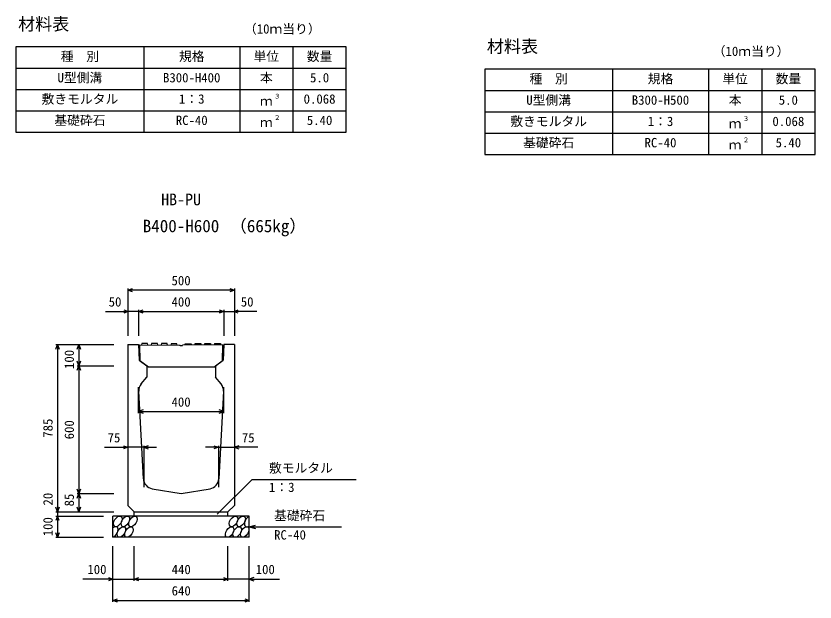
# Model space of a CAD drawing. Units: millimetres, scale not verified. Extents: x -16800 to 16800, y -5940 to 5940.
# Drawn here: x 6580 to 10330, y -212 to 2539 of the extents above; entities that cross this region are included whole.
import ezdxf
from ezdxf.enums import TextEntityAlignment as Align

# ---------------------------------------------------------------- set-up
doc = ezdxf.new("R2010")
doc.units = ezdxf.units.MM
doc.header["$LTSCALE"] = 20
for name, color, linetype, lineweight in [('0-0_DIM', 7, 'Continuous', 25), ('0-2_HATCH', 6, 'Continuous', 25), ('0-3_HYO', 3, 'Continuous', 25), ('0-4_HYO2', 4, 'Continuous', 25), ('0-5_OUTLINE', 3, 'Continuous', 25), ('0-6_TXT', 7, 'Continuous', 25)]:
    doc.layers.add(name, color=color, linetype=linetype, lineweight=lineweight)
doc.styles.add('ＭＳ ゴシック', font='')
doc.styles.get('ＭＳ ゴシック').set_extended_font_data('MS Gothic')

msp = doc.modelspace()

# ---------------------------------------------------------------- linework, layer by layer
at = {"layer": '0-0_DIM'}
for p, q in [((7104.72, 1259.19), (7104.72, 1036.69)), ((7604.72, 1251.69), (7104.72, 1251.69)), ((7604.72, 1259.19), (7604.72, 1036.69)), ((6999.72, 1151.69), (7104.72, 1151.69)), ((7154.72, 1151.69), (7104.72, 1151.69)), ((7154.72, 1159.19), (7154.72, 1036.69)), ((7154.72, 1151.69), (7554.72, 1151.69)), ((7554.72, 1159.19), (7554.72, 1036.69)), ((7554.72, 1151.69), (7604.72, 1151.69)), ((7709.72, 1151.69), (7604.72, 1151.69)), ((6767.22, 996.69), (7039.72, 996.69)), ((6774.72, 996.69), (6774.72, 211.69)), ((6874.72, 996.69), (6874.72, 896.69)), ((6867.22, 896.69), (7039.72, 896.69)), ((6874.72, 896.69), (6874.72, 296.69)), ((7154.72, 674.19), (7154.72, 796.69)), ((7554.72, 674.19), (7554.72, 796.69)), ((7154.72, 681.69), (7554.72, 681.69)), ((6994.72, 514.11), (7104.72, 514.11)), ((7179.72, 514.11), (7104.72, 514.11)), ((7179.72, 521.61), (7179.72, 326.69)), ((7179.72, 514.11), (7239.72, 514.11)), ((7529.72, 514.11), (7469.72, 514.11)), ((7529.72, 521.61), (7529.72, 326.69)), ((7529.72, 514.11), (7604.72, 514.11)), ((7714.72, 514.11), (7604.72, 514.11)), ((7687.74, 363.49), (7524.09, 199.84)), ((7687.74, 363.49), (8175.68, 363.49)), ((6867.22, 296.69), (7039.72, 296.69)), ((6874.72, 296.69), (6874.72, 211.69)), ((6767.22, 211.69), (7039.72, 211.69)), ((6767.22, 191.69), (6989.72, 191.69)), ((7674.72, 141.69), (7703.69, 149.45)), ((7674.72, 141.69), (8108.03, 141.69)), ((7674.72, 141.69), (7703.69, 133.92)), ((6767.22, 91.69), (6989.72, 91.69)), ((7034.72, -211.74), (7034.72, 49.62)), ((7134.72, -111.74), (7134.72, 49.62)), ((7574.72, -111.74), (7574.72, 49.62)), ((7674.72, -211.74), (7674.72, 49.62)), ((7034.72, -104.24), (6892.92, -104.24)), ((7034.72, -104.24), (7134.72, -104.24)), ((7134.72, -104.24), (7574.72, -104.24)), ((7674.72, -104.24), (7574.72, -104.24)), ((7674.72, -104.24), (7816.51, -104.24)), ((7034.72, -204.24), (7674.72, -204.24))]:
    msp.add_line(p, q, dxfattribs=at)
for points in [[(7125.86, 1243.99), (7104.72, 1251.69), (7125.86, 1259.38)], [(7583.57, 1259.38), (7604.72, 1251.69), (7583.57, 1243.99)], [(7087.8, 1145.53), (7104.72, 1151.69), (7087.8, 1157.84)], [(7175.86, 1143.99), (7154.72, 1151.69), (7175.86, 1159.38)], [(7533.57, 1159.38), (7554.72, 1151.69), (7533.57, 1143.99)], [(7621.63, 1157.84), (7604.72, 1151.69), (7621.63, 1145.53)], [(6767.02, 975.54), (6774.72, 996.69), (6782.41, 975.54)], [(6867.02, 975.54), (6874.72, 996.69), (6882.41, 975.54)], [(6882.41, 917.83), (6874.72, 896.69), (6867.02, 917.83)], [(6867.02, 875.54), (6874.72, 896.69), (6882.41, 875.54)], [(7175.86, 689.38), (7154.72, 681.69), (7175.86, 673.99)], [(7533.57, 673.99), (7554.72, 681.69), (7533.57, 689.38)], [(7083.57, 521.81), (7104.72, 514.11), (7083.57, 506.42)], [(7200.86, 521.81), (7179.72, 514.11), (7200.86, 506.42)], [(7508.57, 521.81), (7529.72, 514.11), (7508.57, 506.42)], [(7625.86, 521.81), (7604.72, 514.11), (7625.86, 506.42)], [(6882.41, 317.83), (6874.72, 296.69), (6867.02, 317.83)], [(6867.02, 275.54), (6874.72, 296.69), (6882.41, 275.54)], [(6782.41, 232.83), (6774.72, 211.69), (6767.02, 232.83)], [(6882.41, 232.83), (6874.72, 211.69), (6867.02, 232.83)], [(6782.41, 170.54), (6774.72, 191.69), (6767.02, 170.54)], [(6774.72, 211.69), (6774.72, 191.69), (6774.72, 91.69)], [(6782.41, 112.83), (6774.72, 91.69), (6767.02, 112.83)], [(7013.57, -96.55), (7034.72, -104.24), (7013.57, -111.94)], [(7155.86, -111.94), (7134.72, -104.24), (7155.86, -96.55)], [(7553.57, -96.55), (7574.72, -104.24), (7553.57, -111.94)], [(7695.86, -96.55), (7674.72, -104.24), (7695.86, -111.94)], [(7055.86, -211.94), (7034.72, -204.24), (7055.86, -196.55)], [(7653.57, -196.55), (7674.72, -204.24), (7653.57, -211.94)]]:
    msp.add_lwpolyline(points, dxfattribs=at)
at = {"layer": '0-2_HATCH'}
for p, q in [((7198.72, 995.26), (7197.22, 1001.78)), ((7244.72, 994.79), (7243.22, 1001.3)), ((7290.71, 994.32), (7289.21, 1000.83)), ((7336.71, 993.84), (7335.21, 1000.36)), ((7372.71, 993.84), (7374.21, 1000.36)), ((7418.7, 994.32), (7420.2, 1000.83)), ((7464.7, 994.79), (7466.2, 1001.3)), ((7510.7, 995.26), (7512.2, 1001.78))]:
    msp.add_line(p, q, dxfattribs=at)
for points in [[(7197.27, 1001.77), (7170.27, 1002.05), (7168.72, 995.57)], [(7243.27, 1001.3), (7216.27, 1001.58), (7214.72, 995.09)], [(7289.27, 1000.83), (7262.27, 1001.11), (7260.71, 994.62)], [(7335.26, 1000.36), (7308.26, 1000.63), (7306.71, 994.15)], [(7374.16, 1000.36), (7401.16, 1000.63), (7402.71, 994.15)], [(7420.15, 1000.83), (7447.15, 1001.11), (7448.7, 994.62)], [(7466.15, 1001.3), (7493.15, 1001.58), (7494.7, 995.09)], [(7512.15, 1001.77), (7539.15, 1002.05), (7540.7, 995.57)]]:
    msp.add_lwpolyline(points, dxfattribs=at)
for centre in [(7057.61, 166.69), (7093.08, 166.69), (7128.56, 166.69), (7600.77, 166.69), (7636.24, 166.69), (7074.49, 116.69), (7109.97, 116.69), (7582.17, 116.69), (7617.65, 116.69), (7653.12, 116.69)]:
    msp.add_ellipse(centre, major_axis=(14.54, 23.54), ratio=0.5792, dxfattribs=at)
for centre, start_param, end_param in [((7671.72, 166.69), 0.6666252, 4.1103269), ((7039.01, 116.69), 3.7419964, 7.318141)]:
    msp.add_ellipse(centre, major_axis=(14.54, 23.54), ratio=0.5792, start_param=start_param, end_param=end_param, dxfattribs=at)
at = {"layer": '0-3_HYO'}
for p, q in [((7179.72, 2393.94), (7179.72, 1993.94)), ((7629.72, 2393.94), (7629.72, 1993.94)), ((7879.72, 2393.94), (7879.72, 1993.94)), ((6579.72, 2293.94), (8129.72, 2293.94)), ((9379.72, 2288.94), (9379.72, 1888.94)), ((9829.72, 2288.94), (9829.72, 1888.94)), ((10079.72, 2288.94), (10079.72, 1888.94)), ((8779.72, 2188.94), (10329.72, 2188.94))]:
    msp.add_line(p, q, dxfattribs=at)
for points in [[(6579.72, 1993.94), (8129.72, 1993.94), (8129.72, 2393.94), (6579.72, 2393.94)], [(8779.72, 1888.94), (10329.72, 1888.94), (10329.72, 2288.94), (8779.72, 2288.94)]]:
    msp.add_lwpolyline(points, close=True, dxfattribs=at)
at = {"layer": '0-4_HYO2'}
for p, q in [((6579.72, 2193.94), (8129.72, 2193.94)), ((6579.72, 2093.94), (8129.72, 2093.94)), ((8779.72, 2088.94), (10329.72, 2088.94)), ((8779.72, 1988.94), (10329.72, 1988.94))]:
    msp.add_line(p, q, dxfattribs=at)
at = {"layer": '0-5_OUTLINE'}
for p, q in [((7104.72, 996.69), (7104.72, 241.69)), ((7159.72, 995.66), (7348.69, 993.72)), ((7159.72, 995.66), (7161.67, 920.83)), ((7350.21, 990.66), (7348.69, 993.72)), ((7359.21, 990.66), (7350.21, 990.66)), ((7359.21, 990.66), (7360.73, 993.72)), ((7549.72, 995.66), (7360.73, 993.72)), ((7549.72, 995.66), (7547.76, 920.83)), ((7554.72, 996.69), (7551.72, 923.81)), ((7604.72, 996.69), (7554.72, 996.69)), ((7604.72, 996.69), (7604.72, 241.69)), ((7201.72, 890.66), (7161.67, 920.83)), ((7507.72, 890.66), (7547.76, 920.83)), ((7515.72, 896.69), (7551.72, 923.81)), ((7193.72, 896.69), (7193.72, 843.16)), ((7507.72, 890.66), (7201.72, 890.66)), ((7515.72, 896.69), (7515.72, 843.16)), ((7167.41, 811.81), (7193.72, 843.16)), ((7542.04, 811.79), (7515.72, 843.16)), ((7177.6, 366.56), (7155.76, 777)), ((7553.67, 777), (7531.84, 366.56)), ((7219.08, 319.94), (7354.72, 296.69)), ((7354.72, 296.69), (7490.36, 319.94)), ((7134.72, 211.69), (7104.72, 241.69)), ((7574.72, 211.69), (7604.72, 241.69)), ((7674.72, 191.69), (7034.72, 191.69)), ((7034.72, 91.69), (7034.72, 191.69)), ((7134.72, 211.69), (7574.72, 211.69)), ((7134.72, 191.69), (7134.72, 211.69)), ((7574.72, 191.69), (7574.72, 211.69)), ((7674.72, 91.69), (7674.72, 191.69)), ((7674.72, 91.69), (7034.72, 91.69))]:
    msp.add_line(p, q, dxfattribs=at)
msp.add_lwpolyline([(7104.72, 996.69), (7154.72, 996.69), (7157.72, 923.69), (7193.72, 896.69)], dxfattribs=at)
for centre, start, end in [((7205.69, 779.65), 139.97152, 183.07326), ((7503.74, 779.65), 356.95522, 40), ((7227.53, 369.22), 183.04478, 260.27242), ((7481.91, 369.22), 279.72758, 356.95522)]:
    msp.add_arc(centre, 50, start, end, dxfattribs=at)

# ---------------------------------------------------------------- texts
at = {"layer": '0-0_DIM', "style": 'ＭＳ ゴシック'}
for s, p in [('500', (7309.72, 1261.69)), ('50', (7014.72, 1161.69)), ('400', (7309.72, 1161.69)), ('50', (7634.72, 1161.69)), ('400', (7309.72, 691.69)), ('75', (7009.72, 524.11)), ('75', (7639.72, 524.11)), ('敷モルタル', (7767.11, 382.23)), ('1：3', (7767.11, 291.54)), ('基礎砕石', (7791.04, 158.86)), ('RC-40', (7791.04, 68.17)), ('100', (6914.72, -94.24)), ('440', (7310.25, -94.24)), ('100', (7704.72, -94.24)), ('640', (7310.25, -194.24))]:
    msp.add_text(s, height=43.99, dxfattribs=at).set_placement(p, align=Align.BOTTOM_LEFT)
for s, p in [('100', (6864.72, 881.69)), ('785', (6764.72, 559.19)), ('600', (6864.72, 551.69)), ('20', (6764.72, 241)), ('85', (6864.72, 236.69)), ('100', (6764.72, 96.69))]:
    msp.add_text(s, height=43.99, rotation=90, dxfattribs=at).set_placement(p, align=Align.BOTTOM_LEFT)
at = {"layer": '0-6_TXT', "style": 'ＭＳ ゴシック'}
for s, height, p in [('材料表', 58.65, (6589.72, 2453.94)), ('（10ｍ当り）', 43.99, (7649.72, 2442.94)), ('材料表', 58.65, (8789.72, 2348.94)), ('（10ｍ当り）', 43.99, (9849.72, 2337.94)), ('種\u3000別', 43.99, (6789.72, 2313.94)), ('規格', 43.99, (7344.72, 2313.94)), ('単位', 43.99, (7694.72, 2313.94)), ('数量', 43.99, (7944.72, 2313.94)), ('U型側溝', 43.99, (6774.72, 2213.94)), ('B300-H400', 43.99, (7269.72, 2213.94)), ('本', 43.99, (7724.72, 2213.94)), ('5.0', 43.99, (7959.72, 2213.94)), ('種\u3000別', 43.99, (8989.72, 2208.94)), ('規格', 43.99, (9544.72, 2208.94)), ('単位', 43.99, (9894.72, 2208.94)), ('数量', 43.99, (10144.72, 2208.94)), ('敷きモルタル', 43.99, (6699.72, 2113.94)), ('1：3', 43.99, (7344.72, 2113.94)), ('ｍ', 43.99, (7724.72, 2103.94)), ('３', 21.99, (7790.26, 2144.31)), ('0.068', 43.99, (7929.72, 2113.94)), ('U型側溝', 43.99, (8974.72, 2108.94)), ('B300-H500', 43.99, (9469.72, 2108.94)), ('本', 43.99, (9924.72, 2108.94)), ('5.0', 43.99, (10159.72, 2108.94)), ('基礎砕石', 43.99, (6759.72, 2013.94)), ('RC-40', 43.99, (7329.72, 2013.94)), ('２', 21.99, (7790.26, 2044.31)), ('5.40', 43.99, (7944.72, 2013.94)), ('敷きモルタル', 43.99, (8899.72, 2008.94)), ('1：3', 43.99, (9544.72, 2008.94)), ('３', 21.99, (9990.26, 2039.31)), ('0.068', 43.99, (10129.72, 2008.94)), ('ｍ', 43.99, (7724.72, 2003.94)), ('ｍ', 43.99, (9924.72, 1998.94)), ('基礎砕石', 43.99, (8959.72, 1908.94)), ('RC-40', 43.99, (9529.72, 1908.94)), ('２', 21.99, (9990.26, 1939.31)), ('5.40', 43.99, (10144.72, 1908.94)), ('ｍ', 43.99, (9924.72, 1898.94)), ('HB-PU', 54.99, (7260.97, 1633.57)), ('B400-H600', 58.65, (7174.72, 1506.07)), ('（665kg）', 58.65, (7583.09, 1506.07))]:
    msp.add_text(s, height=height, dxfattribs=at).set_placement(p, align=Align.BOTTOM_LEFT)

doc.saveas('drawing.dxf')
